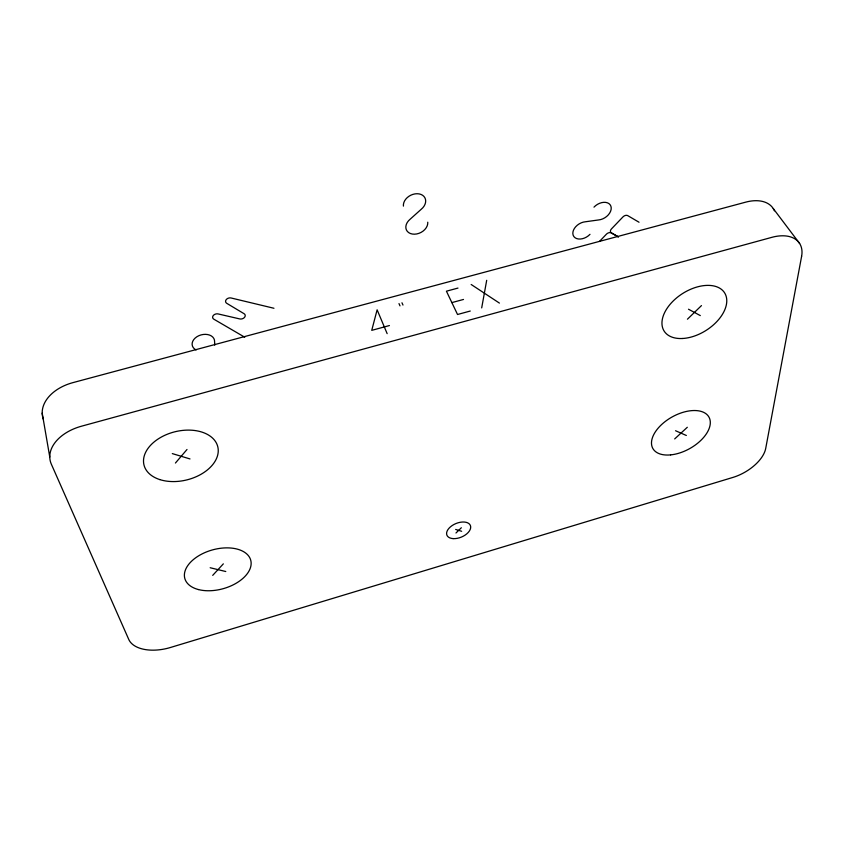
<?xml version="1.0" encoding="UTF-8"?>
<svg xmlns="http://www.w3.org/2000/svg" width="844" height="844" viewBox="0 0 844 844"><rect width="100%" height="100%" fill="white"/><g stroke="black" fill="none" stroke-linecap="round" stroke-linejoin="round"><path stroke-width="1.27" d="M481.692 307.912L486.693 280.313M175.436 463.029L186.999 449.493M212.709 575.376L223.333 563.855M599.451 241.458L606.435 234.168A3.661 2.469 -32.7 0 1 611.183 232.902L618.515 236.974L611.288 232.786A3.671 2.469 -33 0 1 611.457 228.924L622.967 216.897A3.692 2.49 -33.6 0 1 627.736 215.631L639.024 222.236M455.982 532.986L461.351 527.743M687.438 319.201L701.469 305.591M674.673 438.933L687.311 427.275M451.856 302.606L463.504 299.451M389.411 325.552L371.74 330.352L377.12 309.822L387.153 333.644M470.266 311.035L457.532 314.495L446.423 291.191L457.976 288.078M273.962 308.271L231.129 297.995A3.946 2.901 -15.7 0 0 226.255 299.588A3.946 2.901 -15.7 0 0 226.772 303.334L244.064 313.704A3.893 2.817 -16.3 0 1 244.528 317.355A3.893 2.817 -16.3 0 1 239.738 318.926L218.132 313.936A3.925 2.849 -15 0 0 213.289 315.519A3.925 2.849 -15 0 0 213.838 319.19L244.749 337.22M210.167 567.738L225.77 571.525M172.303 453.597L189.995 458.936M455.665 529.441L461.647 531.287M675.548 430.735L686.351 435.483M688.504 309.221L700.309 315.593M471.174 284.491L499.416 303.091M773.273 208.584L799.616 243.473M401.966 302.774L402.978 305.064M398.99 303.576L399.993 305.866M42.2 413.149L49.775 457.058M214.745 345.154L214.587 341.598A11.415 8.145 -14.4 0 0 198.751 335.743A11.415 8.145 -14.4 0 0 196.114 349.943M43.318 419.194A41.261 27.968 -9.7 0 1 72.943 382.627L745.843 202.117A38.149 23.832 -35.4 0 1 774.444 210.81M589.988 234.326A11.014 7.543 -32.2 0 1 573.171 235.276A11.014 7.543 -32.2 0 1 585.377 221.772L598.533 219.957A11.141 7.649 -33.3 0 0 610.898 206.189A11.141 7.649 -33.3 0 0 593.986 207.139M427.76 222.204A11.499 8.524 -26.4 0 1 412.273 234.031A11.499 8.524 -26.4 0 1 410.184 219.176L421.23 209.27A11.689 8.799 -26.9 0 0 419.078 193.898A11.689 8.799 -26.9 0 0 403.411 206.115M801.61 256.354L765.708 448.449A32.916 17.597 -29.7 0 1 732.856 477.44L170.393 647.506A35.701 19.982 -14.3 0 1 128.784 639.488L51.347 464.2A42.432 27.789 -10.6 0 1 81.509 426.199L771.838 237.343A39.162 23.579 -34.8 0 1 801.61 256.354M453.112 538.62A12.702 7.301 -22.6 0 0 470.688 526.772A12.702 7.301 -22.6 0 0 452.131 525.569A12.702 7.301 -22.6 0 0 453.112 538.62M198.509 589.576A34.203 20.119 -15.6 0 0 251.006 565.29A34.203 20.119 -15.6 0 0 203.784 553.084A34.203 20.119 -15.6 0 0 198.509 589.576M670.611 454.884A32.135 18.093 -29.2 0 0 709.909 419.447A32.135 18.093 -29.2 0 0 662.192 424.026A32.135 18.093 -29.2 0 0 670.611 454.884M682.701 338.486A35.775 21.86 -32.3 0 0 726.389 297.193A35.775 21.86 -32.3 0 0 673.987 300.221A35.775 21.86 -32.3 0 0 682.701 338.486M159.854 479.603A38.012 24.792 -13.9 0 0 218.153 452.521A38.012 24.792 -13.9 0 0 164.633 435.388A38.012 24.792 -13.9 0 0 159.854 479.603"/></g></svg>
